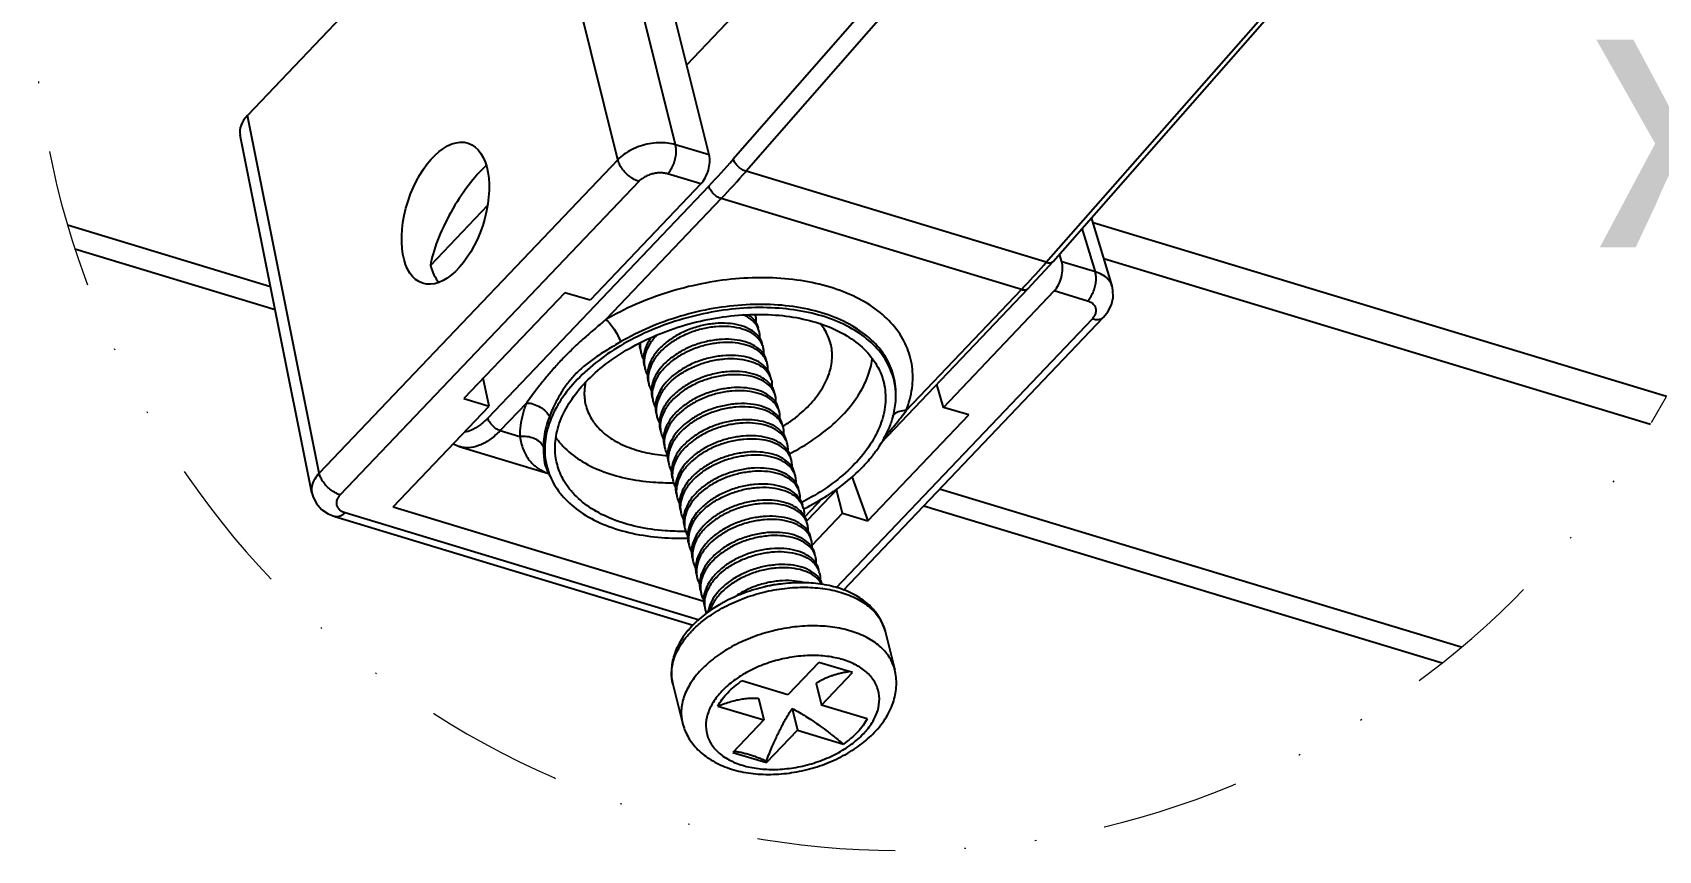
# Model space of a CAD drawing. Header units: millimetres. Extents: x 14276 to 15242, y -9916 to -8542.
# Drawn here: x 14766.8 to 14871.1, y -9432.1 to -9379.6 of the extents above; entities that cross this region are included whole.
import ezdxf

# ---------------------------------------------------------------- set-up
doc = ezdxf.new("R2010")
doc.units = ezdxf.units.MM
doc.linetypes.add('DIVIDE', pattern=[31.75, 12.7, -6.35, 0, -6.35, 0, -6.35])
doc.layers.add('hatch', color=56, linetype='Continuous', lineweight=9)
doc.styles.add('zeng', font='')
doc.styles.get('zeng').set_extended_font_data('SimHei')

# ---------------------------------------------------------------- blocks, each defined once
blk = doc.blocks.new('u9')
at = {"color": 7, "linetype": 'Continuous'}
for p, q in [((-54.656, 193.446), (-56.637, 191.366)), ((-54.631, 193.347), (-54.656, 193.446)), ((-52.496, 192.792), (-54.656, 193.446)), ((-56.637, 191.366), (-59.579, 192.257)), ((-54.477, 190.712), (-52.496, 192.792)), ((-56.29, 189.977), (-56.637, 191.366)), ((-48.638, 188.424), (-49.257, 190.902)), ((-61.115, 190.644), (-58.173, 189.753)), ((-54.131, 189.323), (-54.477, 190.712)), ((-51.535, 189.821), (-54.477, 190.712)), ((-58.173, 189.753), (-60.155, 187.673)), ((-57.826, 188.365), (-58.173, 189.753)), ((-57.995, 187.019), (-56.013, 189.099)), ((-56.013, 189.099), (-53.071, 188.208)), ((-64.74, 176.978), (-97.991, 187.046)), ((-62.259, 185.021), (-62.878, 187.499)), ((-60.155, 187.673), (-57.995, 187.019)), ((-99.217, 186.048), (-65.752, 175.915)), ((-27.608, 177.406), (-50.322, 184.284)), ((-26.958, 177.666), (-49.936, 184.623)), ((-30.698, 177.047), (-50.637, 183.084)), ((-59.598, 182.376), (-76.275, 164.867)), ((-59.111, 182.233), (-75.556, 164.968)), ((-78.165, 179.675), (-78.173, 179.672)), ((-59.527, 177.45), (-57.56, 179.516)), ((-61.149, 177.941), (-67.62, 171.147)), ((-60.117, 175.098), (-61.149, 177.941)), ((-59.527, 177.45), (-61.149, 177.941)), ((-59.527, 177.45), (-59.138, 175.945)), ((-57.26, 177.917), (-59.283, 175.793)), ((-57.11, 177.681), (-58.267, 176.467)), ((-57.216, 177.956), (-57.26, 177.917)), ((-30.698, 177.047), (-36.853, 170.585)), ((-48.652, 175.493), (-48.679, 175.493)), ((-46.456, 156.157), (-27.296, 176.273)), ((-25.479, 176.137), (-20.878, 153.191)), ((-45.112, 154.771), (-25.952, 174.887)), ((-40.588, 174.748), (-40.755, 175.078)), ((-34.937, 173.175), (-40.67, 174.911)), ((-25.952, 174.887), (-21.348, 151.93)), ((-34.546, 173.007), (-34.943, 173.176)), ((-62.002, 172.938), (-71.437, 163.032)), ((-39.248, 170.378), (-37.565, 172.145)), ((-37.565, 172.145), (-38.816, 172.524)), ((-76.287, 161.117), (-111.37, 171.739)), ((-67.62, 171.147), (-65.999, 170.656)), ((-50.944, 156.461), (-36.766, 171.346)), ((-65.999, 170.656), (-73.111, 163.189)), ((-63.604, 170.864), (-71.005, 163.093)), ((-65.999, 170.656), (-65.571, 169.191)), ((-41.703, 163.3), (-35.231, 170.094)), ((-36.853, 170.585), (-36.478, 168.785)), ((-35.231, 170.094), (-36.853, 170.585)), ((-112.383, 169.956), (-75.597, 158.818)), ((-51.742, 157.26), (-44.341, 165.031)), ((-75.244, 163.835), (-73.111, 163.189)), ((-50.436, 156.324), (-43.324, 163.791)), ((-43.324, 163.791), (-41.703, 163.3)), ((-10.278, 160.487), (-23.121, 164.376)), ((-76.814, 162.871), (-75.497, 158.485)), ((-71.005, 163.093), (-51.742, 157.26)), ((-22.829, 162.918), (-9.812, 158.977)), ((-75.747, 161.97), (-74.903, 159.16)), ((-75.747, 161.97), (-73.585, 161.315)), ((-72.531, 161.851), (-73.03, 161.291)), ((-73.03, 161.291), (-110.484, 118.685)), ((-72.6, 161.349), (-110.054, 118.743)), ((-73.585, 161.315), (-73.438, 160.826)), ((-72.6, 161.349), (-53.334, 155.515)), ((-36.744, 157.712), (-33.089, 161.549)), ((-90.641, 112.865), (-53.334, 155.515)), ((-50.436, 156.324), (-48.303, 155.678)), ((-89.819, 112.092), (-52.512, 154.742)), ((-50.968, 154.467), (-46.48, 136.448)), ((-50.968, 154.467), (-48.806, 153.813)), ((-45.112, 154.771), (-39.625, 132.742)), ((-48.806, 153.813), (-43.319, 131.784)), ((-39.625, 132.742), (-21.348, 151.93)), ((-87.242, 109.077), (-49.526, 148.675))]:
    blk.add_line(p, q, dxfattribs=at)
for points in [[(-25.479, 176.135), (-25.557, 176.413), (-25.777, 176.836), (-26.105, 177.202), (-26.534, 177.494), (-26.958, 177.666)], [(-76.276, 164.867), (-76.546, 164.527), (-76.774, 164.075), (-76.883, 163.607), (-76.874, 163.141), (-76.814, 162.869)], [(-71.437, 163.032), (-71.933, 162.505), (-72.531, 161.851)]]:
    blk.add_lwpolyline(points, dxfattribs=at)
for centre, radius, start, end in [((-54.633, 189.596), 6.63, 313.90952, 316.38188), ((-54.433, 188.985), 6.269, 316.37627, 319.33204), ((-52.37, 183.239), 1.705, 14.05188, 21.74139), ((-52.352, 183.244), 1.686, 5.63102, 14.06602), ((-56.554, 192.181), 9.861, 298.75285, 298.89691), ((-54.407, 185.146), 3.729, 317.29765, 318.89796), ((-54.225, 184.826), 3.556, 318.89133, 321.1335), ((-52.667, 183.265), 2.003, 347.31739, 348.90476), ((-52.396, 183.032), 1.782, 354.96699, 358.82207), ((-52.17, 182.178), 1.769, 24.254, 27.96536), ((-52.092, 182.215), 1.684, 6.80453, 13.95205), ((-56.999, 189.833), 7.915, 259.95928, 260.26753), ((-56.987, 189.902), 7.984, 260.26771, 260.77791), ((-57.132, 190.701), 8.499, 262.30464, 262.45605), ((-54.149, 184.113), 3.728, 317.29358, 318.89792), ((-53.962, 183.789), 3.549, 318.89227, 321.08728), ((-52.177, 182.205), 1.769, 354.94737, 6.79255), ((-52.042, 182.005), 1.686, 5.63102, 14.06602), ((-52.055, 182.005), 1.699, 1.4313, 5.59546), ((-51.852, 181.176), 1.702, 14.04644, 28.98214), ((-52.113, 182.003), 1.756, 359.67773, 1.44418), ((-51.836, 181.179), 1.686, 5.63102, 14.06602), ((-56.799, 181.587), 1.292, 194.08212, 206.94005), ((-53.891, 183.081), 3.729, 317.29765, 318.89796), ((-53.709, 182.762), 3.556, 318.89133, 321.1335), ((-51.594, 180.144), 1.702, 14.04644, 28.98214), ((-51.578, 180.147), 1.686, 5.63102, 14.06602), ((-56.543, 180.553), 1.29, 194.06439, 206.51171), ((-53.633, 182.049), 3.729, 317.29765, 318.89796), ((-53.451, 181.73), 3.556, 318.89133, 321.1335), ((-51.336, 179.111), 1.702, 14.04644, 28.98214), ((-51.32, 179.115), 1.686, 5.63102, 14.06602), ((-56.285, 179.521), 1.29, 194.06439, 206.51171), ((-53.375, 181.017), 3.729, 317.29765, 318.89796), ((-53.194, 180.697), 3.556, 318.89133, 321.1335), ((-51.279, 178.907), 1.697, 359.22461, 14.01979), ((-49.234, 163.143), 15.471, 90.70941, 90.83093), ((-51.071, 178.082), 1.695, 4.11656, 14.02513), ((-56.027, 178.489), 1.29, 194.06439, 206.51171), ((-57.079, 177.75), 0.246, 129.37104, 137.28323), ((-57.081, 177.752), 0.243, 125.43692, 129.2925), ((-53.117, 179.985), 3.729, 317.29848, 318.89796), ((-52.935, 179.664), 3.555, 318.89146, 321.12727), ((-50.82, 177.047), 1.702, 14.04644, 28.98214), ((-50.804, 177.05), 1.686, 5.63102, 14.06602), ((-50.043, 163.05), 15.759, 116.5046, 122.76218), ((-49.627, 162.254), 16.657, 116.41009, 116.56515), ((-55.773, 177.456), 1.286, 194.05589, 205.96482), ((-52.86, 178.952), 3.729, 317.29765, 318.89796), ((-52.678, 178.633), 3.556, 318.89133, 321.1335), ((-50.562, 176.015), 1.702, 14.04644, 28.98214), ((-50.546, 176.018), 1.686, 5.63102, 14.06602), ((-55.511, 176.425), 1.29, 194.06439, 206.51171), ((-52.602, 177.92), 3.729, 317.29765, 318.89796), ((-52.42, 177.601), 3.556, 318.89133, 321.1335), ((-50.304, 174.983), 1.702, 14.04644, 28.98214), ((-50.289, 174.986), 1.686, 5.63102, 14.06602), ((-53.824, 167.711), 9.732, 136.32251, 141.91318), ((-55.254, 175.393), 1.29, 194.06439, 206.51171), ((-52.344, 176.888), 3.729, 317.29765, 318.89796), ((-52.162, 176.569), 3.556, 318.89133, 321.1335), ((-50.069, 173.941), 1.726, 14.15395, 29.67773), ((-50, 173.96), 1.655, 6.90578, 14.13342), ((-42.012, 171.254), 3.887, 68.08928, 69.64936), ((-41.955, 171.398), 3.733, 67.88787, 68.07981), ((-41.923, 171.476), 3.649, 66.99317, 67.89051), ((-54.996, 174.36), 1.29, 194.06439, 206.51171), ((-52.086, 175.856), 3.729, 317.29765, 318.89796), ((-51.905, 175.537), 3.557, 318.89116, 321.14426), ((-49.789, 172.918), 1.702, 14.04644, 28.98214), ((-49.773, 172.922), 1.686, 5.63102, 14.06602), ((-54.738, 173.328), 1.29, 194.06439, 206.51171), ((-51.828, 174.824), 3.729, 317.29765, 318.89796), ((-51.646, 174.504), 3.556, 318.89133, 321.1335), ((-49.531, 171.886), 1.702, 14.04644, 28.98214), ((-49.515, 171.889), 1.686, 5.63102, 14.06602), ((-50.125, 163.087), 10.416, 122.45225, 122.59579), ((-54.48, 172.296), 1.29, 194.06439, 206.51171), ((-51.57, 173.791), 3.729, 317.29765, 318.89796), ((-51.388, 173.472), 3.556, 318.89133, 321.1335), ((-49.273, 170.854), 1.702, 14.04644, 28.98214), ((-49.257, 170.857), 1.686, 5.63102, 14.06602), ((-54.222, 171.264), 1.29, 194.06439, 206.51171), ((-51.312, 172.759), 3.729, 317.29765, 318.89796), ((-51.131, 172.44), 3.556, 318.89133, 321.1335), ((-49.216, 170.649), 1.697, 359.22937, 14.02507), ((-49.004, 169.825), 1.691, 14.00891, 28.62995), ((-49.009, 169.824), 1.696, 4.12572, 14.02621), ((-53.964, 170.232), 1.29, 194.06439, 206.51171), ((-51.054, 171.727), 3.729, 317.29855, 318.89796), ((-50.872, 171.407), 3.555, 318.89143, 321.12696), ((-48.757, 168.789), 1.702, 14.04644, 28.98214), ((-48.741, 168.793), 1.686, 5.63102, 14.06602), ((-53.709, 169.198), 1.287, 194.06312, 206.02217), ((-50.797, 170.695), 3.729, 317.29765, 318.89796), ((-50.615, 170.375), 3.556, 318.89133, 321.1335), ((-48.499, 167.757), 1.702, 14.04644, 28.98214), ((-48.483, 167.761), 1.686, 5.63102, 14.06602), ((-53.448, 168.167), 1.29, 194.06439, 206.51171), ((-50.539, 169.663), 3.729, 317.29765, 318.89796), ((-50.357, 169.343), 3.556, 318.89133, 321.1335), ((-48.241, 166.725), 1.702, 14.04644, 28.98214), ((-48.226, 166.728), 1.686, 5.63102, 14.06602), ((-48.164, 166.524), 1.676, 1.19757, 14.09311), ((-53.191, 167.135), 1.29, 194.06439, 206.51171), ((-50.399, 168.74), 3.89, 315.05212, 317.29267), ((-50.281, 168.63), 3.729, 317.29765, 318.89796), ((-52.933, 166.103), 1.29, 194.06439, 206.51171), ((-52.675, 165.071), 1.289, 194.05991, 195.89143), ((-27.78, 121.962), 59.668, 136.74845, 138.69186), ((-29.601, 123.656), 57.18, 136.39409, 136.73466), ((-11.534, 118.978), 55.518, 136.4049, 138.84296), ((-11.356, 118.769), 54.661, 136.40491, 138.84402)]:
    blk.add_arc(centre, radius, start, end, dxfattribs=at)
for centre, major_axis, ratio, start_param, end_param in [((-72.825, 162.149), (0.363, 1.3), 0.5650063, 0.8156144, 2.4125907), ((-35.777, 158.727), (1.271, 4.552), 0.5650063, -0.7551819, -0.3941232), ((-35.777, 158.727), (2.41, 4.195), 0.3070683, 3.8892618, 5.6112638), ((-50.207, 155.3), (0.418, 1.284), 0.5327871, 0.8389168, 2.4358931), ((-23.51, 152.583), (2.621, 0.655), 0.6151399, -0.7704801, -0.0290495)]:
    blk.add_ellipse(centre, major_axis=major_axis, ratio=ratio, start_param=start_param, end_param=end_param, dxfattribs=at)
blk.add_ellipse((-34.045, 158.202), major_axis=(1.463, 4.494), ratio=0.5327871, dxfattribs=at)
for points, start_tangent, end_tangent in [([(-49.257, 190.902), (-49.59, 191.749), (-50.159, 192.527), (-50.959, 193.194), (-51.975, 193.715), (-53.158, 194.053), (-54.438, 194.198), (-55.761, 194.155), (-57.086, 193.934), (-58.37, 193.545), (-59.575, 193.002), (-60.66, 192.315), (-61.58, 191.505)], (-0.2423828, 0.9701807), (-0.6896984, -0.7240967)), ([(-51.79, 188.859), (-51.221, 189.588), (-50.871, 190.352), (-50.76, 191.109), (-50.893, 191.828), (-51.263, 192.477), (-51.855, 193.028), (-52.643, 193.457), (-53.592, 193.744), (-54.661, 193.878), (-55.802, 193.852), (-56.967, 193.667), (-58.103, 193.332), (-59.161, 192.862), (-60.096, 192.276), (-60.861, 191.606)], (0.6896984, 0.7240967), (-0.6896984, -0.7240967)), ([(-54.631, 193.347), (-54.832, 192.854), (-55.014, 192.425), (-55.18, 192.048), (-55.336, 191.711), (-55.485, 191.4), (-55.634, 191.105), (-55.787, 190.816), (-55.949, 190.529), (-56.12, 190.244), (-56.29, 189.977)], (-0.3730724, -0.9278022), (-0.5543125, -0.8323086)), ([(-52.575, 192.708), (-52.744, 192.735), (-53.015, 192.789), (-53.285, 192.855), (-53.554, 192.932), (-53.822, 193.02), (-54.09, 193.118), (-54.359, 193.227), (-54.631, 193.347)], (-0.9889811, 0.1480421), (-0.9089406, 0.4169256)), ([(-60.49, 191.493), (-60.068, 191.888), (-59.579, 192.257)], (0.6896984, 0.7240967), (0.8272429, 0.5618444)), ([(-56.29, 189.977), (-56.661, 190.176), (-57.063, 190.413), (-57.498, 190.691), (-57.965, 191.014), (-58.467, 191.381), (-59.004, 191.796), (-59.579, 192.257)], (-0.8919878, 0.4520594), (-0.7759818, 0.6307553)), ([(-61.58, 191.505), (-62.342, 190.517), (-62.81, 189.486), (-62.981, 188.47), (-62.878, 187.499)], (-0.6896984, -0.7240967), (0.2423828, -0.9701807)), ([(-60.861, 191.606), (-61.429, 190.876), (-61.78, 190.113), (-61.891, 189.356), (-61.758, 188.637), (-61.388, 187.988), (-60.796, 187.437), (-60.008, 187.008), (-59.059, 186.721), (-57.99, 186.587), (-56.848, 186.613), (-55.684, 186.798), (-54.547, 187.133), (-53.489, 187.603), (-52.554, 188.189), (-51.79, 188.859)], (-0.6896984, -0.7240967), (0.6896984, 0.7240967)), ([(-61.115, 190.644), (-60.841, 191.076), (-60.49, 191.493)], (0.4715312, 0.8818494), (0.6896984, 0.7240967)), ([(-50.452, 187.5), (-49.781, 188.351), (-49.351, 189.234), (-49.18, 190.116), (-49.257, 190.902)], (0.6896984, 0.7240967), (-0.2418399, 0.9703162)), ([(-51.535, 189.821), (-51.956, 189.661), (-52.357, 189.531), (-52.743, 189.432), (-53.112, 189.363), (-53.467, 189.324), (-53.807, 189.311), (-54.131, 189.323)], (-0.9280169, -0.3725382), (-0.9973103, 0.0732945)), ([(-52.161, 188.971), (-52.583, 188.577), (-53.071, 188.208)], (-0.6896984, -0.7240967), (-0.8272429, -0.5618444)), ([(-51.535, 189.821), (-51.809, 189.389), (-52.161, 188.971)], (-0.4715312, -0.8818494), (-0.6896984, -0.7240967)), ([(-57.826, 188.365), (-58.033, 188.235), (-58.248, 188.117), (-58.46, 188.015), (-58.667, 187.928), (-58.872, 187.853), (-59.083, 187.786), (-59.306, 187.726), (-59.55, 187.67), (-59.822, 187.62), (-59.927, 187.603)], (-0.8320256, -0.5547372), (-0.9882016, -0.1531588)), ([(-48.638, 188.424), (-48.561, 187.639), (-48.732, 186.757), (-49.162, 185.873), (-49.833, 185.023)], (0.2418399, -0.9703162), (-0.6896984, -0.7240967)), ([(-49.678, 184.9), (-49.173, 185.586), (-48.72, 186.555), (-48.546, 187.512), (-48.638, 188.424)], (0.6514367, 0.758703), (-0.2423828, 0.9701807)), ([(-62.878, 187.499), (-62.862, 187.438), (-62.508, 186.659), (-61.906, 185.977), (-61.08, 185.42), (-60.061, 185.007), (-58.889, 184.756), (-57.608, 184.676), (-56.268, 184.769), (-54.921, 185.033), (-53.617, 185.457), (-52.408, 186.025), (-51.339, 186.715), (-50.452, 187.5)], (0.2418399, -0.9703162), (0.6896984, 0.7240967)), ([(-58.27, 182.279), (-59.442, 182.53), (-60.461, 182.942), (-61.287, 183.5), (-61.889, 184.181), (-62.243, 184.96), (-62.259, 185.021)], (-0.990994, 0.1339065), (-0.2418399, 0.9703162)), ([(-62.259, 185.021), (-61.925, 184.197), (-61.347, 183.448), (-60.535, 182.817), (-59.514, 182.336), (-58.378, 182.04)], (0.2423828, -0.9701807), (0.9846834, -0.1743517)), ([(-50.035, 184.82), (-50.72, 184.237), (-51.789, 183.548)], (-0.720293, -0.69367), (-0.8754904, -0.4832355)), ([(-51.661, 183.295), (-50.806, 183.857), (-49.895, 184.66)], (0.8659389, 0.5001498), (0.6896984, 0.7240967)), ([(-51.597, 182.694), (-51.197, 183.266), (-51.009, 183.713)], (0.6573423, 0.7535921), (0.2889886, 0.9573325)), ([(-51.456, 182.595), (-51.145, 183.06), (-50.919, 183.651), (-50.893, 183.788)], (0.627353, 0.778735), (0.1505114, 0.9886083)), ([(-58.266, 182.021), (-57.057, 181.913), (-55.726, 181.975), (-54.391, 182.212), (-53.097, 182.614), (-51.887, 183.168), (-51.661, 183.295)], (0.9870735, -0.1602684), (0.8659389, 0.5001498)), ([(-51.811, 183.536), (-52.998, 182.98), (-54.302, 182.556), (-55.649, 182.292), (-56.989, 182.199), (-58.248, 182.276)], (-0.8767027, -0.4810327), (-0.9913444, 0.1312872)), ([(-58.2, 182.017), (-57.899, 181.628), (-57.42, 181.298), (-56.799, 181.07), (-56.069, 180.957), (-55.266, 180.967), (-54.431, 181.101), (-53.606, 181.354), (-52.833, 181.716), (-52.152, 182.17), (-51.667, 182.617)], (0.4663604, -0.8845948), (0.6781316, 0.7349405)), ([(-57.053, 181.908), (-57.006, 181.896), (-56.275, 181.783), (-55.472, 181.793), (-54.637, 181.927), (-53.812, 182.18), (-53.04, 182.542), (-52.558, 182.846)], (0.9660765, -0.2582561), (0.8149856, 0.5794812)), ([(-51.339, 181.662), (-50.939, 182.234), (-50.713, 182.825)], (0.6573423, 0.7535921), (0.21952, 0.975608)), ([(-51.2, 181.56), (-50.95, 181.917), (-50.725, 182.395), (-50.621, 182.875)], (0.6279942, 0.778218), (0.087739, 0.9961435)), ([(-50.701, 182.88), (-50.674, 183.409)], (0.1924092, 0.9813148), (-0.0977814, 0.9952079)), ([(-50.615, 182.995), (-50.664, 183.447)], (0.0205516, 0.9997888), (-0.2416813, 0.9703557)), ([(-50.458, 182.621), (-50.465, 182.649), (-50.557, 182.905)], (-0.2416813, 0.9703557), (-0.4106517, 0.9117923)), ([(-58.237, 182.021), (-58.161, 181.836), (-58.078, 181.692)], (0.3028933, -0.9530245), (0.5541782, -0.8323981)), ([(-58.052, 181.272), (-58.086, 181.47), (-58.085, 181.706)], (-0.2432741, 0.9699576), (0.0909207, 0.9958581)), ([(-58.078, 181.692), (-57.851, 181.425)], (0.5541782, -0.8323981), (0.7269321, -0.6867093)), ([(-51.409, 181.585), (-51.886, 181.144), (-52.564, 180.69), (-53.336, 180.327), (-54.151, 180.074), (-54.984, 179.937), (-55.781, 179.923), (-56.505, 180.029), (-57.132, 180.251), (-57.628, 180.583), (-57.951, 181.001)], (-0.6781834, -0.7348927), (-0.4533316, 0.891342)), ([(-57.851, 181.425), (-57.369, 181.092), (-56.748, 180.864), (-56.017, 180.751), (-55.214, 180.761), (-54.379, 180.895), (-53.554, 181.148), (-52.782, 181.509), (-52.101, 181.963), (-51.546, 182.488)], (0.7269321, -0.6867093), (0.6573423, 0.7535921)), ([(-55.593, 181.994), (-55.524, 181.999), (-54.688, 182.133), (-54.484, 182.185)], (0.997196, 0.0748339), (0.9657488, 0.2594787)), ([(-51.082, 180.63), (-50.743, 181.092), (-50.519, 181.57), (-50.415, 182.049)], (0.6573423, 0.7535921), (0.087739, 0.9961435)), ([(-50.941, 180.53), (-50.629, 180.995), (-50.403, 181.587), (-50.356, 181.993)], (0.627353, 0.778735), (0.0055733, 0.9999845)), ([(-58.001, 181.066), (-57.904, 180.803), (-57.821, 180.661)], (0.2430968, -0.970002), (0.5536606, -0.8327424)), ([(-57.827, 180.674), (-57.829, 180.452), (-57.794, 180.24)], (-0.0914532, -0.9958094), (0.2430968, -0.970002)), ([(-57.821, 180.661), (-57.593, 180.393)], (0.5536606, -0.8327424), (0.7269455, -0.6866951)), ([(-57.697, 179.978), (-57.384, 179.564), (-56.904, 179.234), (-56.284, 179.006), (-55.553, 178.893), (-54.75, 178.903), (-53.915, 179.037), (-53.09, 179.29), (-52.318, 179.652), (-51.637, 180.105), (-51.151, 180.553)], (0.4467389, -0.8946644), (0.6781316, 0.7349405)), ([(-57.593, 180.393), (-57.111, 180.06), (-56.49, 179.832), (-55.759, 179.719), (-54.956, 179.729), (-54.121, 179.863), (-53.296, 180.116), (-52.524, 180.477), (-51.843, 180.931), (-51.288, 181.456)], (0.7269455, -0.6866951), (0.6573423, 0.7535921)), ([(-50.824, 179.598), (-50.423, 180.169), (-50.197, 180.761), (-50.158, 181.345)], (0.6573423, 0.7535921), (-0.0977814, 0.9952079)), ([(-50.683, 179.498), (-50.371, 179.963), (-50.146, 180.555), (-50.098, 180.961)], (0.627353, 0.778735), (0.0055733, 0.9999845)), ([(-50.098, 180.961), (-50.106, 181.138), (-50.149, 181.382)], (0.0055733, 0.9999845), (-0.2427863, 0.9700798)), ([(-57.743, 180.034), (-57.646, 179.771), (-57.563, 179.629)], (0.2430968, -0.970002), (0.5536606, -0.8327424)), ([(-57.569, 179.642), (-57.571, 179.42), (-57.536, 179.208)], (-0.0914532, -0.9958094), (0.2430968, -0.970002)), ([(-57.563, 179.629), (-57.335, 179.36)], (0.5536606, -0.8327424), (0.7269455, -0.6866951)), ([(-57.439, 178.945), (-57.126, 178.532), (-56.646, 178.202), (-56.026, 177.974), (-55.295, 177.861), (-54.492, 177.871), (-53.657, 178.005), (-52.832, 178.258), (-52.06, 178.619), (-51.379, 179.073), (-50.893, 179.52)], (0.4467389, -0.8946644), (0.6781316, 0.7349405)), ([(-57.335, 179.36), (-56.853, 179.028), (-56.232, 178.799), (-55.501, 178.687), (-54.698, 178.696), (-53.863, 178.83), (-53.038, 179.084), (-52.266, 179.445), (-51.585, 179.899), (-51.03, 180.424)], (0.7269455, -0.6866951), (0.6573423, 0.7535921)), ([(-50.566, 178.566), (-50.165, 179.137), (-49.939, 179.729), (-49.9, 180.312)], (0.6573423, 0.7535921), (-0.0977814, 0.9952079)), ([(-50.425, 178.466), (-50.113, 178.931), (-49.888, 179.522), (-49.84, 179.929)], (0.627353, 0.778735), (0.0055733, 0.9999845)), ([(-49.84, 179.929), (-49.849, 180.106), (-49.891, 180.35)], (0.0055733, 0.9999845), (-0.2427863, 0.9700798)), ([(-57.485, 179.001), (-57.388, 178.739), (-57.305, 178.596)], (0.2430968, -0.970002), (0.5536606, -0.8327424)), ([(-57.311, 178.61), (-57.313, 178.388), (-57.279, 178.176)], (-0.0914532, -0.9958094), (0.2430968, -0.970002)), ([(-57.305, 178.596), (-57.077, 178.328)], (0.5536606, -0.8327424), (0.7269455, -0.6866951)), ([(-57.182, 177.913), (-56.868, 177.5), (-56.389, 177.17), (-55.768, 176.941), (-55.037, 176.829), (-54.234, 176.838), (-53.399, 176.972), (-52.574, 177.226), (-51.802, 177.587), (-51.121, 178.041), (-50.635, 178.488)], (0.4467389, -0.8946644), (0.6781316, 0.7349405)), ([(-57.077, 178.328), (-56.595, 177.995), (-55.974, 177.767), (-55.244, 177.654), (-54.44, 177.664), (-53.605, 177.798), (-52.781, 178.051), (-52.008, 178.413), (-51.327, 178.867), (-50.772, 179.391)], (0.7269455, -0.6866951), (0.6573423, 0.7535921)), ([(-50.308, 177.533), (-49.907, 178.105), (-49.681, 178.697), (-49.642, 179.28)], (0.6573423, 0.7535921), (-0.0977814, 0.9952079)), ([(-50.167, 177.433), (-49.864, 177.883), (-49.637, 178.459), (-49.583, 178.884)], (0.6274395, 0.7786653), (0.0124296, 0.9999227)), ([(-40.893, 175.352), (-40.942, 175.447), (-41.748, 176.549), (-42.893, 177.484), (-44.336, 178.221), (-46.03, 178.734), (-47.917, 179.006), (-49.588, 179.041)], (-0.4496662, 0.8931967), (-0.9995299, -0.0306587)), ([(-49.427, 178.492), (-49.51, 178.741), (-49.583, 178.893)], (-0.2422389, 0.9702166), (-0.4779121, 0.8784077)), ([(-49.426, 178.613), (-48.14, 178.573), (-46.361, 178.317), (-44.77, 177.835), (-43.408, 177.14), (-42.334, 176.262), (-41.574, 175.223), (-41.195, 174.226)], (0.9999234, 0.0123808), (0.2321946, -0.9726693)), ([(-57.227, 177.969), (-57.13, 177.707), (-57.047, 177.564)], (0.2430968, -0.970002), (0.5535418, -0.8328214)), ([(-57.021, 177.143), (-57.056, 177.363), (-57.053, 177.578)], (-0.2430239, 0.9700203), (0.0915944, 0.9957964)), ([(-57.047, 177.564), (-56.819, 177.296)], (0.5535418, -0.8328214), (0.7270191, -0.6866172)), ([(-50.377, 177.456), (-50.865, 177.007), (-51.56, 176.546), (-52.34, 176.184), (-53.158, 175.936), (-54.005, 175.804), (-54.822, 175.799), (-55.547, 175.919), (-56.153, 176.149), (-56.621, 176.478), (-56.929, 176.892)], (-0.678121, -0.7349502), (-0.4382043, 0.8988754)), ([(-56.819, 177.296), (-56.337, 176.963), (-55.716, 176.735), (-54.986, 176.622), (-54.183, 176.632), (-53.347, 176.766), (-52.523, 177.019), (-51.75, 177.381), (-51.069, 177.834), (-50.514, 178.359)], (0.7270191, -0.6866172), (0.6573423, 0.7535921)), ([(-50.05, 176.501), (-49.658, 177.058), (-49.431, 177.633), (-49.381, 178.203)], (0.6573423, 0.7535921), (-0.0715515, 0.9974369)), ([(-49.909, 176.401), (-49.598, 176.866), (-49.372, 177.458), (-49.325, 177.864)], (0.627353, 0.778735), (0.0055733, 0.9999845)), ([(-49.325, 177.864), (-49.333, 178.042), (-49.375, 178.286)], (0.0055733, 0.9999845), (-0.2427863, 0.9700798)), ([(-27.608, 177.406), (-27.396, 177.582), (-27.182, 177.672), (-26.979, 177.672), (-26.958, 177.666)], (0.6896984, 0.7240967), (0.9560266, -0.2932799)), ([(-27.296, 176.273), (-27.152, 176.46), (-27.07, 176.655), (-27.053, 176.847), (-27.102, 177.026), (-27.215, 177.185), (-27.387, 177.313), (-27.608, 177.406)], (0.689551, 0.7242371), (-0.9570299, 0.2899892)), ([(-58.572, 176.303), (-59.507, 175.644), (-60.863, 174.432)], (-0.8402547, -0.5421919), (-0.6896984, -0.7240967)), ([(-60.323, 174.269), (-59.047, 175.409), (-57.519, 176.423), (-56.906, 176.755)], (0.6896984, 0.7240967), (0.8896632, 0.4566173)), ([(-56.969, 176.937), (-56.872, 176.675), (-56.789, 176.532)], (0.2430968, -0.970002), (0.5536606, -0.8327424)), ([(-56.795, 176.545), (-56.797, 176.323), (-56.763, 176.111)], (-0.0914532, -0.9958094), (0.2430968, -0.970002)), ([(-56.789, 176.532), (-56.562, 176.264)], (0.5536606, -0.8327424), (0.7269455, -0.6866951)), ([(-56.666, 175.849), (-56.352, 175.435), (-55.873, 175.105), (-55.252, 174.877), (-54.522, 174.764), (-53.718, 174.774), (-52.883, 174.908), (-52.059, 175.161), (-51.286, 175.523), (-50.605, 175.976), (-50.12, 176.424)], (0.4467389, -0.8946644), (0.6781316, 0.7349405)), ([(-56.562, 176.264), (-56.079, 175.931), (-55.458, 175.703), (-54.728, 175.59), (-53.925, 175.6), (-53.09, 175.734), (-52.265, 175.987), (-51.492, 176.349), (-50.811, 176.802), (-50.256, 177.327)], (0.7269455, -0.6866951), (0.6573423, 0.7535921)), ([(-49.792, 175.469), (-49.391, 176.041), (-49.166, 176.632), (-49.126, 177.216)], (0.6573423, 0.7535921), (-0.0977814, 0.9952079)), ([(-49.651, 175.369), (-49.34, 175.834), (-49.114, 176.426), (-49.067, 176.832)], (0.627353, 0.778735), (0.0055733, 0.9999845)), ([(-49.067, 176.832), (-49.075, 177.009), (-49.117, 177.254)], (0.0055733, 0.9999845), (-0.2427863, 0.9700798)), ([(-56.711, 175.905), (-56.614, 175.642), (-56.531, 175.5)], (0.2430968, -0.970002), (0.5536606, -0.8327424)), ([(-56.537, 175.513), (-56.539, 175.291), (-56.505, 175.079)], (-0.0914532, -0.9958094), (0.2430968, -0.970002)), ([(-56.531, 175.5), (-56.304, 175.232)], (0.5536606, -0.8327424), (0.7269455, -0.6866951)), ([(-56.408, 174.817), (-56.094, 174.403), (-55.615, 174.073), (-54.994, 173.845), (-54.264, 173.732), (-53.46, 173.742), (-52.625, 173.876), (-51.801, 174.129), (-51.028, 174.491), (-50.347, 174.944), (-49.862, 175.392)], (0.4467389, -0.8946644), (0.6781316, 0.7349405)), ([(-56.304, 175.232), (-55.821, 174.899), (-55.2, 174.671), (-54.47, 174.558), (-53.667, 174.568), (-52.832, 174.702), (-52.007, 174.955), (-51.235, 175.316), (-50.553, 175.77), (-49.998, 176.295)], (0.7269455, -0.6866951), (0.6573423, 0.7535921)), ([(-56.046, 174.199), (-55.563, 173.867), (-54.943, 173.638), (-54.212, 173.526), (-53.409, 173.535), (-52.574, 173.669), (-51.749, 173.923), (-50.977, 174.284), (-50.296, 174.738), (-49.741, 175.263)], (0.7269455, -0.6866951), (0.6573423, 0.7535921)), ([(-49.534, 174.437), (-49.134, 175.008), (-48.908, 175.6), (-48.869, 176.184)], (0.6573423, 0.7535921), (-0.0977814, 0.9952079)), ([(-49.393, 174.337), (-49.082, 174.802), (-48.856, 175.394), (-48.809, 175.8)], (0.627353, 0.778735), (0.0055733, 0.9999845)), ([(-48.809, 175.8), (-48.817, 175.977), (-48.859, 176.221)], (0.0055733, 0.9999845), (-0.2427863, 0.9700798)), ([(-41.129, 172.593), (-41.591, 173.151), (-42.662, 174.026), (-44.019, 174.719), (-45.604, 175.198), (-47.378, 175.454), (-48.652, 175.493)], (-0.5784168, 0.8157414), (-0.999929, -0.0119159)), ([(-42.505, 168.874), (-41.461, 170.18), (-40.766, 171.537), (-40.443, 172.898), (-40.502, 174.216), (-40.893, 175.352)], (0.6896984, 0.7240967), (-0.4496662, 0.8931967)), ([(-27.296, 176.273), (-27.003, 176.151), (-26.712, 175.964), (-26.444, 175.727), (-26.218, 175.455), (-26.05, 175.169), (-25.952, 174.887)], (0.9570884, -0.2897961), (0.2188596, -0.9757564)), ([(-25.952, 174.887), (-25.663, 175.257), (-25.497, 175.642), (-25.463, 176.024), (-25.479, 176.135)], (0.6970639, 0.717009), (-0.1961976, 0.9805644)), ([(-62.15, 168.992), (-62.207, 169.239), (-62.263, 170.482), (-61.959, 171.761), (-61.304, 173.039), (-60.323, 174.269)], (-0.2537443, 0.9672713), (0.6896984, 0.7240967)), ([(-56.453, 174.873), (-56.356, 174.61), (-56.274, 174.468)], (0.2430968, -0.970002), (0.5536606, -0.8327424)), ([(-56.279, 174.481), (-56.282, 174.259), (-56.247, 174.047)], (-0.0914532, -0.9958094), (0.2430968, -0.970002)), ([(-56.274, 174.468), (-56.046, 174.199)], (0.5536606, -0.8327424), (0.7269455, -0.6866951)), ([(-56.15, 173.784), (-55.836, 173.371), (-55.357, 173.041), (-54.736, 172.813), (-54.006, 172.7), (-53.203, 172.71), (-52.368, 172.844), (-51.543, 173.097), (-50.77, 173.458), (-50.089, 173.912), (-49.604, 174.359)], (0.4467389, -0.8946644), (0.6781316, 0.7349405)), ([(-55.788, 173.167), (-55.305, 172.834), (-54.685, 172.606), (-53.954, 172.493), (-53.151, 172.503), (-52.316, 172.637), (-51.491, 172.89), (-50.719, 173.252), (-50.038, 173.706), (-49.483, 174.23)], (0.7269455, -0.6866951), (0.6573423, 0.7535921)), ([(-49.276, 173.405), (-48.876, 173.976), (-48.65, 174.568), (-48.611, 175.151)], (0.6573423, 0.7535921), (-0.0977814, 0.9952079)), ([(-49.135, 173.305), (-48.811, 173.795), (-48.587, 174.413), (-48.551, 174.793)], (0.6272044, 0.7788547), (-0.0087633, 0.9999616)), ([(-48.551, 174.793), (-48.568, 175.019), (-48.602, 175.189)], (-0.0087633, 0.9999616), (-0.2436036, 0.9698749)), ([(-41.195, 174.226), (-41.16, 174.067), (-41.104, 172.824), (-41.408, 171.545), (-42.063, 170.267), (-43.045, 169.037)], (0.2321946, -0.9726693), (-0.6896984, -0.7240967)), ([(-40.335, 173.18), (-40.385, 174.033), (-40.569, 174.707), (-40.589, 174.748)], (0.0015171, 0.9999988), (-0.447154, 0.894457)), ([(-38.816, 172.524), (-39.038, 173.347), (-39.425, 174.038), (-39.938, 174.527), (-40.497, 174.834)], (-0.1709408, 0.9852813), (-0.9204394, 0.3908853)), ([(-61.484, 173.715), (-61.906, 173.125), (-62.601, 171.769), (-62.717, 171.428)], (-0.6158413, -0.7878702), (-0.2929819, -0.956118)), ([(-56.124, 173.637), (-56.726, 173.311), (-58.249, 172.3), (-59.521, 171.164)], (-0.8893595, -0.4572085), (-0.6896984, -0.7240967)), ([(-56.195, 173.84), (-56.098, 173.578), (-56.016, 173.435)], (0.2430968, -0.970002), (0.5536606, -0.8327424)), ([(-56.022, 173.449), (-56.024, 173.227), (-55.989, 173.015)], (-0.0914532, -0.9958094), (0.2430968, -0.970002)), ([(-56.016, 173.435), (-55.788, 173.167)], (0.5536606, -0.8327424), (0.7269455, -0.6866951)), ([(-55.892, 172.752), (-55.579, 172.339), (-55.099, 172.009), (-54.478, 171.781), (-53.748, 171.668), (-52.945, 171.677), (-52.11, 171.811), (-51.285, 172.065), (-50.512, 172.426), (-49.831, 172.88), (-49.346, 173.327)], (0.4467389, -0.8946644), (0.6781316, 0.7349405)), ([(-55.53, 172.135), (-55.048, 171.802), (-54.427, 171.574), (-53.696, 171.461), (-52.893, 171.471), (-52.058, 171.605), (-51.233, 171.858), (-50.461, 172.22), (-49.78, 172.673), (-49.225, 173.198)], (0.7269455, -0.6866951), (0.6573423, 0.7535921)), ([(-49.019, 172.372), (-48.604, 172.97), (-48.381, 173.587), (-48.357, 174.158)], (0.6573423, 0.7535921), (-0.1202201, 0.9927473)), ([(-48.878, 172.273), (-48.566, 172.738), (-48.34, 173.329), (-48.293, 173.735)], (0.627353, 0.778735), (0.0055733, 0.9999845)), ([(-48.293, 173.735), (-48.301, 173.913), (-48.344, 174.157)], (0.0055733, 0.9999845), (-0.2427863, 0.9700798)), ([(-43.044, 170.487), (-43.07, 170.59), (-43.479, 171.489), (-44.173, 172.275), (-45.126, 172.919), (-46.302, 173.394), (-47.654, 173.684), (-48.304, 173.75)], (-0.2310844, 0.9729337), (-0.997554, 0.0698997)), ([(-40.721, 171.256), (-40.508, 171.902), (-40.378, 172.545), (-40.335, 173.18)], (0.3674491, 0.9300436), (0.0016013, 0.9999987)), ([(-38.816, 172.524), (-39.285, 172.518), (-39.729, 172.637), (-40.093, 172.867), (-40.335, 173.18)], (-0.9888016, -0.1492363), (-0.4422194, 0.8969069)), ([(-37.565, 172.145), (-36.954, 172.686), (-36.325, 173.053), (-35.699, 173.232), (-35.101, 173.216), (-34.942, 173.176)], (0.6897402, 0.7240569), (0.957642, -0.2879616)), ([(-62.165, 172.624), (-62.415, 172.342), (-62.866, 171.812), (-63.26, 171.321), (-63.604, 170.864)], (-0.666621, -0.7453969), (-0.5868706, -0.8096807)), ([(-55.938, 172.808), (-55.841, 172.546), (-55.758, 172.403)], (0.2430968, -0.970002), (0.5536606, -0.8327424)), ([(-55.764, 172.417), (-55.766, 172.195), (-55.731, 171.982)], (-0.0914532, -0.9958094), (0.2430968, -0.970002)), ([(-55.758, 172.403), (-55.53, 172.135)], (0.5536606, -0.8327424), (0.7269455, -0.6866951)), ([(-55.634, 171.72), (-55.321, 171.306), (-54.841, 170.976), (-54.221, 170.748), (-53.49, 170.635), (-52.687, 170.645), (-51.852, 170.779), (-51.027, 171.032), (-50.255, 171.394), (-49.574, 171.848), (-49.088, 172.295)], (0.4467389, -0.8946644), (0.6781316, 0.7349405)), ([(-55.272, 171.103), (-54.79, 170.77), (-54.169, 170.542), (-53.438, 170.429), (-52.635, 170.439), (-51.8, 170.573), (-50.975, 170.826), (-50.203, 171.188), (-49.522, 171.641), (-48.967, 172.166)], (0.7269455, -0.6866951), (0.6573423, 0.7535921)), ([(-48.761, 171.34), (-48.36, 171.912), (-48.134, 172.503), (-48.095, 173.087)], (0.6573423, 0.7535921), (-0.0977814, 0.9952079)), ([(-48.62, 171.24), (-48.308, 171.705), (-48.083, 172.297), (-48.035, 172.703)], (0.627353, 0.778735), (0.0055733, 0.9999845)), ([(-48.035, 172.703), (-48.043, 172.881), (-48.086, 173.125)], (0.0055733, 0.9999845), (-0.2427863, 0.9700798)), ([(-39.248, 170.378), (-39.01, 171.098), (-38.865, 171.816), (-38.816, 172.524)], (0.3674491, 0.9300436), (0.0016013, 0.9999987)), ([(-37.565, 172.145), (-37.309, 172.025), (-37.069, 171.832), (-36.878, 171.594), (-36.766, 171.346)], (0.9570884, -0.2897962), (0.2651095, -0.9642183)), ([(-36.766, 171.346), (-36.248, 171.805), (-35.712, 172.117), (-35.277, 172.253)], (0.6897825, 0.7240167), (0.98256, 0.1859457)), ([(-63.604, 170.864), (-63.182, 170.917), (-62.841, 171.089), (-62.714, 171.215)], (0.9998011, -0.0199451), (0.6266431, 0.7793064)), ([(-62.717, 171.428), (-62.924, 170.408), (-62.946, 169.842)], (-0.2929819, -0.956118), (0.0226925, -0.9997425)), ([(-59.521, 171.164), (-60.499, 169.938), (-61.152, 168.664), (-61.434, 167.566)], (-0.6896984, -0.7240967), (-0.1365803, -0.990629)), ([(-55.735, 171.862), (-56.366, 171.424), (-57.389, 170.518)], (-0.8424916, -0.5387094), (-0.6896984, -0.7240967)), ([(-55.68, 171.776), (-55.583, 171.514), (-55.5, 171.371)], (0.2430968, -0.970002), (0.5536606, -0.8327424)), ([(-55.506, 171.384), (-55.508, 171.162), (-55.473, 170.95)], (-0.0914532, -0.9958094), (0.2430968, -0.970002)), ([(-55.5, 171.371), (-55.272, 171.103)], (0.5536606, -0.8327424), (0.7269455, -0.6866951)), ([(-55.376, 170.688), (-55.063, 170.274), (-54.583, 169.944), (-53.963, 169.716), (-53.232, 169.603), (-52.429, 169.613), (-51.594, 169.747), (-50.769, 170), (-49.997, 170.362), (-49.316, 170.815), (-48.83, 171.263)], (0.4467389, -0.8946644), (0.6781316, 0.7349405)), ([(-55.014, 170.071), (-54.532, 169.738), (-53.911, 169.51), (-53.181, 169.397), (-52.377, 169.407), (-51.542, 169.541), (-50.718, 169.794), (-49.945, 170.155), (-49.264, 170.609), (-48.709, 171.134)], (0.7269455, -0.6866951), (0.6573423, 0.7535921)), ([(-48.503, 170.308), (-48.102, 170.88), (-47.876, 171.471), (-47.837, 172.055)], (0.6573423, 0.7535921), (-0.0977814, 0.9952079)), ([(-48.362, 170.208), (-48.05, 170.673), (-47.825, 171.265), (-47.777, 171.671)], (0.627353, 0.778735), (0.0055733, 0.9999845)), ([(-47.777, 171.671), (-47.786, 171.848), (-47.828, 172.093)], (0.0055733, 0.9999845), (-0.2427863, 0.9700798)), ([(-42.371, 168.549), (-41.86, 169.152), (-41.464, 169.736), (-41.156, 170.287), (-40.913, 170.796), (-40.721, 171.256)], (0.689526, 0.7242609), (0.3674434, 0.9300459)), ([(-39.248, 170.378), (-39.701, 170.449), (-40.131, 170.636), (-40.485, 170.916), (-40.721, 171.256)], (-0.9998011, 0.0199452), (-0.4227061, 0.9062668)), ([(-63.604, 170.864), (-63.985, 169.432), (-63.99, 168.035), (-63.617, 166.715), (-62.877, 165.513), (-61.794, 164.464), (-60.399, 163.601), (-58.734, 162.948), (-56.849, 162.526), (-54.802, 162.347), (-52.653, 162.417), (-50.467, 162.734), (-48.31, 163.287), (-46.247, 164.061), (-44.341, 165.031)], (-0.3674491, -0.9300436), (0.8629434, 0.5053006)), ([(-57.389, 170.518), (-58.164, 169.537), (-58.659, 168.517), (-58.857, 167.5), (-58.76, 166.56)], (-0.6896984, -0.7240967), (0.2528373, -0.9675088)), ([(-55.422, 170.744), (-55.325, 170.481), (-55.242, 170.339)], (0.2430968, -0.970002), (0.5536606, -0.8327424)), ([(-55.248, 170.352), (-55.25, 170.13), (-55.216, 169.918)], (-0.0914532, -0.9958094), (0.2430968, -0.970002)), ([(-55.242, 170.339), (-55.014, 170.071)], (0.5536606, -0.8327424), (0.7269455, -0.6866951)), ([(-55.119, 169.656), (-54.805, 169.242), (-54.326, 168.912), (-53.705, 168.684), (-52.974, 168.571), (-52.171, 168.581), (-51.336, 168.715), (-50.511, 168.968), (-49.739, 169.33), (-49.058, 169.783), (-48.572, 170.231)], (0.4467389, -0.8946644), (0.6781316, 0.7349405)), ([(-54.756, 169.038), (-54.274, 168.706), (-53.653, 168.477), (-52.923, 168.365), (-52.12, 168.374), (-51.284, 168.508), (-50.46, 168.762), (-49.687, 169.123), (-49.006, 169.577), (-48.451, 170.102)], (0.7270565, -0.6865776), (0.6573423, 0.7535921)), ([(-48.245, 169.276), (-47.844, 169.848), (-47.618, 170.439), (-47.579, 171.023)], (0.6573423, 0.7535921), (-0.0977814, 0.9952079)), ([(-48.104, 169.176), (-47.801, 169.626), (-47.574, 170.202), (-47.52, 170.627)], (0.6274434, 0.7786622), (0.0123812, 0.9999233)), ([(-43.038, 169.035), (-42.962, 169.613), (-43.044, 170.487)], (0.2104339, 0.9776081), (-0.2310844, 0.9729337)), ([(-41.532, 167.58), (-40.935, 168.234), (-40.422, 168.84), (-39.978, 169.399), (-39.59, 169.912), (-39.248, 170.378)], (0.6896147, 0.7241765), (0.5868683, 0.8096824)), ([(-62.946, 169.842), (-62.865, 169.089), (-62.425, 167.858), (-61.619, 166.756), (-60.474, 165.821), (-59.031, 165.085), (-57.337, 164.572), (-55.451, 164.3), (-53.436, 164.279), (-51.362, 164.509), (-49.298, 164.982), (-47.316, 165.682), (-45.483, 166.585), (-43.86, 167.662), (-42.505, 168.874)], (0.0226925, -0.9997425), (0.6896984, 0.7240967)), ([(-62.942, 169.656), (-62.873, 168.967), (-62.443, 167.713), (-61.638, 166.589), (-60.484, 165.636), (-59.022, 164.885), (-57.302, 164.365), (-55.386, 164.092), (-53.339, 164.076), (-51.232, 164.318), (-49.14, 164.809), (-47.135, 165.532), (-45.287, 166.462)], (0.0225639, -0.9997454), (0.8629434, 0.5053006)), ([(-43.045, 169.037), (-44.32, 167.897), (-45.849, 166.883), (-47.572, 166.034), (-49.441, 165.373), (-51.379, 164.929), (-53.335, 164.712), (-55.227, 164.733), (-57.007, 164.989), (-58.597, 165.47), (-59.959, 166.165), (-61.033, 167.043), (-61.793, 168.083), (-62.15, 168.992)], (-0.6896984, -0.7240967), (-0.2537443, 0.9672713)), ([(-55.164, 169.712), (-55.067, 169.449), (-54.984, 169.307)], (0.2430968, -0.970002), (0.5536122, -0.8327746)), ([(-54.958, 168.886), (-54.993, 169.103), (-54.99, 169.32)], (-0.243133, 0.969993), (0.0915266, 0.9958026)), ([(-54.984, 169.307), (-54.756, 169.038)], (0.5536122, -0.8327746), (0.7270565, -0.6865776)), ([(-48.314, 169.198), (-48.802, 168.749), (-49.498, 168.288), (-50.281, 167.925), (-51.1, 167.678), (-51.946, 167.546), (-52.761, 167.542), (-53.485, 167.662), (-54.091, 167.892), (-54.558, 168.221), (-54.866, 168.634)], (-0.6781203, -0.734951), (-0.4390951, 0.8984406)), ([(-54.499, 168.006), (-54.016, 167.673), (-53.395, 167.445), (-52.665, 167.332), (-51.862, 167.342), (-51.027, 167.476), (-50.202, 167.729), (-49.429, 168.091), (-48.748, 168.545), (-48.193, 169.069)], (0.7269455, -0.6866951), (0.6573423, 0.7535921)), ([(-47.987, 168.244), (-47.595, 168.8), (-47.368, 169.376), (-47.318, 169.946)], (0.6573423, 0.7535921), (-0.071671, 0.9974283)), ([(-47.846, 168.144), (-47.535, 168.609), (-47.309, 169.2), (-47.262, 169.607)], (0.627353, 0.778735), (0.0055733, 0.9999845)), ([(-47.262, 169.607), (-47.27, 169.784), (-47.312, 170.028)], (0.0055733, 0.9999845), (-0.2427863, 0.9700798)), ([(-47.004, 168.574), (-47.012, 168.752), (-47.054, 168.996)], (0.0055733, 0.9999845), (-0.2427863, 0.9700798)), ([(-54.906, 168.679), (-54.809, 168.417), (-54.726, 168.275)], (0.2430968, -0.970002), (0.5536606, -0.8327424)), ([(-54.732, 168.288), (-54.734, 168.066), (-54.7, 167.854)], (-0.0914532, -0.9958094), (0.2430968, -0.970002)), ([(-54.726, 168.275), (-54.499, 168.006)], (0.5536606, -0.8327424), (0.7269455, -0.6866951)), ([(-54.603, 167.591), (-54.289, 167.178), (-53.81, 166.848), (-53.189, 166.62), (-52.459, 166.507), (-51.655, 166.517), (-50.82, 166.65), (-49.996, 166.904), (-49.223, 167.265), (-48.542, 167.719), (-48.057, 168.166)], (0.4467389, -0.8946644), (0.6781316, 0.7349405)), ([(-54.241, 166.974), (-53.758, 166.641), (-53.137, 166.413), (-52.407, 166.3), (-51.604, 166.31), (-50.769, 166.444), (-49.944, 166.697), (-49.172, 167.059), (-48.49, 167.512), (-47.935, 168.037)], (0.7269455, -0.6866951), (0.6573423, 0.7535921)), ([(-47.729, 167.212), (-47.328, 167.783), (-47.103, 168.375), (-47.063, 168.958)], (0.6573423, 0.7535921), (-0.0977814, 0.9952079)), ([(-47.588, 167.112), (-47.277, 167.577), (-47.051, 168.168), (-47.004, 168.574)], (0.627353, 0.778735), (0.0055733, 0.9999845)), ([(-46.746, 167.542), (-46.754, 167.72), (-46.796, 167.964)], (0.0055733, 0.9999845), (-0.2427863, 0.9700798)), ([(-45.287, 166.462), (-44.844, 166.722), (-44.437, 166.966), (-44.051, 167.207), (-43.68, 167.453), (-43.325, 167.708), (-42.988, 167.974), (-42.67, 168.253), (-42.371, 168.549)], (0.8629507, 0.5052881), (0.6897006, 0.7240947)), ([(-54.648, 167.647), (-54.551, 167.385), (-54.468, 167.242)], (0.2430968, -0.970002), (0.5536606, -0.8327424)), ([(-54.474, 167.256), (-54.476, 167.034), (-54.442, 166.821)], (-0.0914532, -0.9958094), (0.2430968, -0.970002)), ([(-54.468, 167.242), (-54.241, 166.974)], (0.5536606, -0.8327424), (0.7269455, -0.6866951)), ([(-54.345, 166.559), (-54.031, 166.146), (-53.552, 165.815), (-52.931, 165.587), (-52.201, 165.474), (-51.397, 165.484), (-50.562, 165.618), (-49.738, 165.871), (-48.965, 166.233), (-48.284, 166.687), (-47.799, 167.134)], (0.4467389, -0.8946644), (0.6781316, 0.7349405)), ([(-53.983, 165.942), (-53.5, 165.609), (-52.88, 165.381), (-52.149, 165.268), (-51.346, 165.278), (-50.511, 165.412), (-49.686, 165.665), (-48.914, 166.027), (-48.233, 166.48), (-47.678, 167.005)], (0.7269455, -0.6866951), (0.6573423, 0.7535921)), ([(-47.471, 166.179), (-47.071, 166.751), (-46.845, 167.342), (-46.806, 167.926)], (0.6573423, 0.7535921), (-0.0977814, 0.9952079)), ([(-47.26, 166.169), (-47.019, 166.544), (-46.793, 167.136), (-46.746, 167.542)], (0.6006096, 0.7995424), (0.0055733, 0.9999845)), ([(-44.341, 165.031), (-43.949, 165.357), (-43.582, 165.666), (-43.226, 165.973), (-42.874, 166.283), (-42.529, 166.598), (-42.19, 166.919), (-41.857, 167.246), (-41.532, 167.58)], (0.7701661, 0.6378434), (0.6896996, 0.7240956)), ([(-58.76, 166.56), (-58.75, 166.523), (-58.341, 165.624), (-58.09, 165.286)], (0.2528373, -0.9675088), (0.6430122, -0.7658559)), ([(-54.39, 166.615), (-54.293, 166.353), (-54.211, 166.21)], (0.2430968, -0.970002), (0.5536606, -0.8327424)), ([(-54.216, 166.223), (-54.219, 166.001), (-54.184, 165.789)], (-0.0914532, -0.9958094), (0.2430968, -0.970002)), ([(-54.211, 166.21), (-53.983, 165.942)], (0.5536606, -0.8327424), (0.7269455, -0.6866951)), ([(-46.551, 166.524), (-46.548, 166.894)], (0.1105563, 0.9938699), (-0.0977814, 0.9952079)), ([(-44.341, 165.031), (-44.611, 165.294), (-44.879, 165.65), (-45.114, 166.056), (-45.287, 166.462)], (-0.7850892, 0.6193827), (-0.3241447, 0.9460075)), ([(-75.556, 164.968), (-75.831, 165.018), (-76.068, 164.991), (-76.251, 164.891), (-76.275, 164.867)], (-0.9570884, 0.2897961), (-0.6867784, -0.7268669)), ([(-75.556, 164.968), (-75.699, 164.781), (-75.782, 164.587), (-75.799, 164.395), (-75.749, 164.215), (-75.636, 164.057), (-75.464, 163.928), (-75.244, 163.835)], (-0.689551, -0.7242371), (0.9570299, -0.2899892)), ([(-54.132, 165.583), (-54.035, 165.32), (-53.953, 165.178)], (0.2430968, -0.970002), (0.5538307, -0.8326293)), ([(-54.087, 165.527), (-53.773, 165.113), (-53.294, 164.783), (-53.161, 164.72)], (0.4467389, -0.8946644), (0.9156786, -0.4019112)), ([(-53.926, 164.757), (-53.96, 164.961), (-53.959, 165.191)], (-0.2429284, 0.9700442), (0.0912463, 0.9958284)), ([(-53.953, 165.178), (-53.725, 164.91)], (0.5538307, -0.8326293), (0.7268244, -0.6868233)), ([(-53.725, 164.91), (-53.452, 164.697)], (0.7268244, -0.6868233), (0.8396546, -0.5431208)), ([(-75.244, 163.835), (-75.437, 163.587), (-75.598, 163.283), (-75.716, 162.946), (-75.783, 162.598), (-75.793, 162.265), (-75.747, 161.97)], (-0.6896984, -0.7240967), (0.2651034, -0.96422)), ([(-76.813, 162.869), (-76.755, 162.719), (-76.529, 162.404), (-76.187, 162.151), (-75.747, 161.97)], (0.2887617, -0.957401), (0.9600275, -0.2799056)), ([(-71.005, 163.093), (-71.238, 163.121), (-71.413, 163.054), (-71.437, 163.032)], (-0.9570884, 0.2897962), (-0.6791711, -0.73398)), ([(-72.6, 161.349), (-72.831, 161.379), (-73.001, 161.318), (-73.029, 161.29)], (-0.9567211, 0.2910065), (-0.645731, -0.763565)), ([(-51.742, 157.26), (-51.487, 157.141), (-51.246, 156.948), (-51.056, 156.709), (-50.944, 156.461)], (0.9570884, -0.2897962), (0.2651095, -0.9642183)), ([(-53.334, 155.515), (-53.077, 155.398), (-52.831, 155.211), (-52.633, 154.981), (-52.512, 154.742)], (0.9574537, -0.2885869), (0.3107462, -0.9504929)), ([(-48.303, 155.678), (-48.496, 155.43), (-48.657, 155.126), (-48.776, 154.789), (-48.842, 154.441), (-48.853, 154.108), (-48.806, 153.813)], (-0.6896984, -0.7240968), (0.2651033, -0.96422)), ([(-48.303, 155.678), (-48.045, 155.626), (-47.76, 155.616), (-47.463, 155.65), (-47.17, 155.726), (-46.896, 155.84), (-46.653, 155.986), (-46.456, 156.157)], (0.9571458, -0.2896065), (0.6898483, 0.723954)), ([(-46.456, 156.157), (-46.163, 156.035), (-45.872, 155.848), (-45.605, 155.611), (-45.379, 155.339), (-45.211, 155.053), (-45.112, 154.771)], (0.9570884, -0.2897962), (0.2188597, -0.9757563)), ([(-48.806, 153.813), (-48.286, 153.703), (-47.715, 153.68), (-47.123, 153.746), (-46.538, 153.898), (-45.99, 154.128), (-45.507, 154.424), (-45.112, 154.771)], (0.9541047, -0.2994731), (0.6823198, 0.7310538))]:
    blk.add_spline(points, degree=3, dxfattribs=dict(at, start_tangent=start_tangent, end_tangent=end_tangent))
at = {"layer": 'hatch', "color": 4, "linetype": 'DIVIDE', "ltscale": 0.7}
blk.add_arc((-63.366, 143.281), 55.806, 187.15403, 151.4451, dxfattribs=at)
at = {"color": 6, "style": 'zeng'}
blk.add_text('4x', height=18, dxfattribs=at).set_placement((-131.375, 147.071))

msp = doc.modelspace()

# ---------------------------------------------------------------- block references
at = {"rotation": 180}
msp.add_blockref('u9', (14759.21, -9233.04), dxfattribs=at)

doc.saveas('drawing.dxf')
